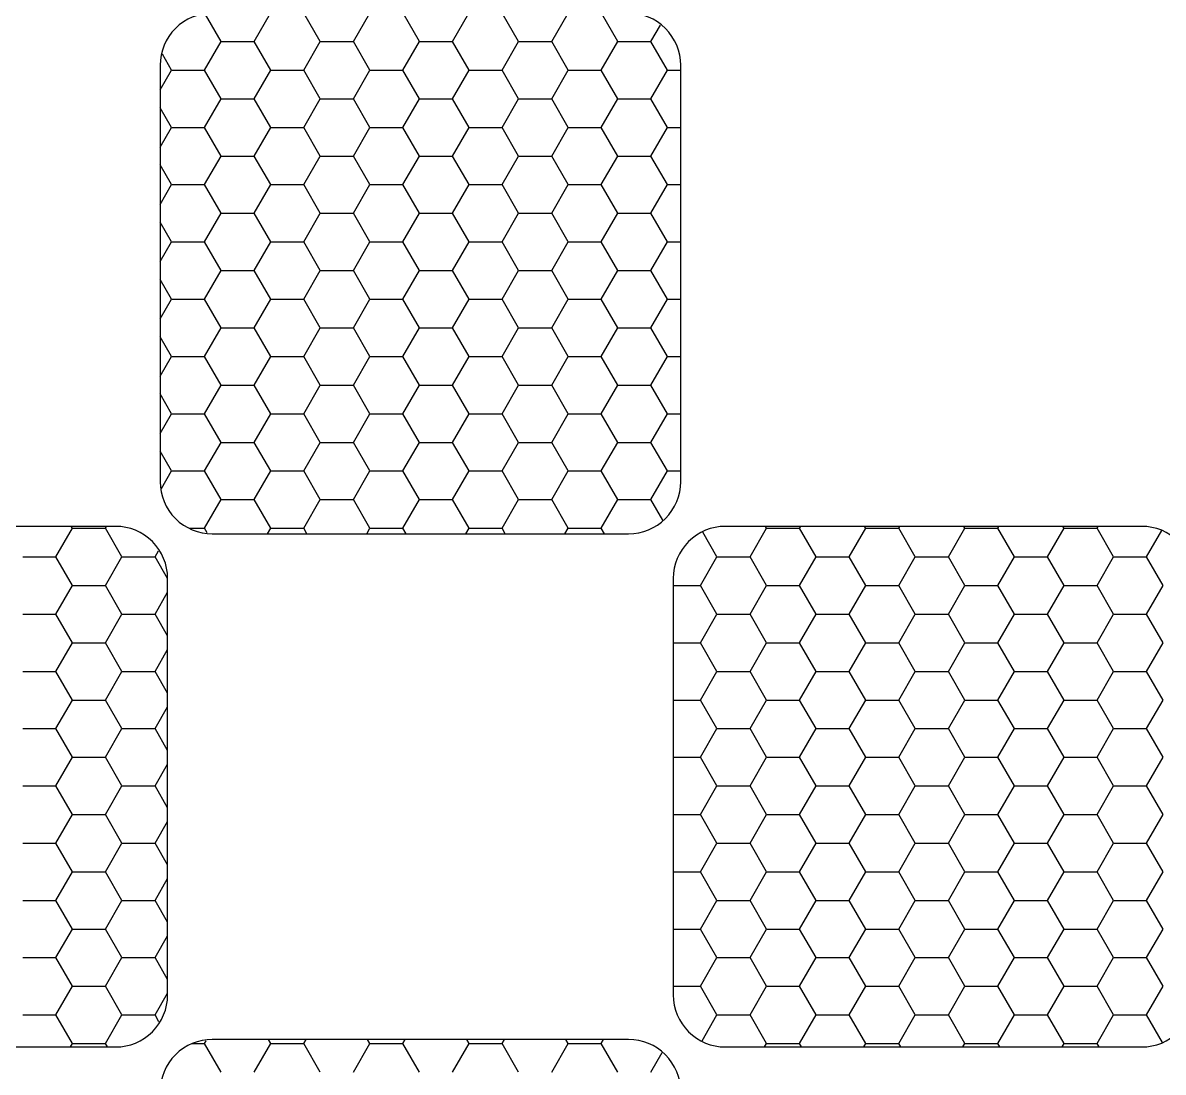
# Model space of a CAD drawing. Extents: x 0 to 11, y 0 to 11.
# Drawn here: x 3.929 to 6.667, y 5.431 to 7.95 of the extents above; entities that cross this region are included whole.
import ezdxf

# ---------------------------------------------------------------- set-up
doc = ezdxf.new("R2010")
doc.units = 0
doc.layers.get('0').update_dxf_attribs({"linetype": 'CONTINUOUS'})

msp = doc.modelspace()

# ---------------------------------------------------------------- linework, layer by layer
at = {"linetype": 'ByBlock'}
for p, q in [((4.4053, 7.9052), (4.3679, 7.97)), ((4.4847, 7.9052), (4.524, 7.9732)), ((4.6434, 7.9052), (4.6042, 7.9732)), ((4.7228, 7.9052), (4.7621, 7.9732)), ((4.8816, 7.9052), (4.8423, 7.9732)), ((4.9609, 7.9052), (5.0002, 7.9732)), ((5.1197, 7.9052), (5.0804, 7.9732)), ((5.1991, 7.9052), (5.2383, 7.9732)), ((5.3578, 7.9052), (5.3185, 7.9732)), ((5.4372, 7.9052), (5.4601, 7.9448)), ((4.3656, 7.8364), (4.4053, 7.9052)), ((4.4053, 7.9052), (4.4847, 7.9052)), ((4.5244, 7.8364), (4.4847, 7.9052)), ((4.6037, 7.8364), (4.6434, 7.9052)), ((4.6434, 7.9052), (4.7228, 7.9052)), ((4.7625, 7.8364), (4.7228, 7.9052)), ((4.8419, 7.8364), (4.8816, 7.9052)), ((4.8816, 7.9052), (4.9609, 7.9052)), ((5.0006, 7.8364), (4.9609, 7.9052)), ((5.08, 7.8364), (5.1197, 7.9052)), ((5.1197, 7.9052), (5.1991, 7.9052)), ((5.2387, 7.8364), (5.1991, 7.9052)), ((5.3181, 7.8364), (5.3578, 7.9052)), ((5.3578, 7.9052), (5.4372, 7.9052)), ((5.4769, 7.8364), (5.4372, 7.9052)), ((4.2862, 7.8364), (4.2642, 7.8747)), ((4.2589, 7.7891), (4.2862, 7.8364)), ((4.2862, 7.8364), (4.3656, 7.8364)), ((4.4053, 7.7677), (4.3656, 7.8364)), ((4.4847, 7.7677), (4.5244, 7.8364)), ((4.5244, 7.8364), (4.6037, 7.8364)), ((4.6434, 7.7677), (4.6037, 7.8364)), ((4.7228, 7.7677), (4.7625, 7.8364)), ((4.7625, 7.8364), (4.8419, 7.8364)), ((4.8816, 7.7677), (4.8419, 7.8364)), ((4.9609, 7.7677), (5.0006, 7.8364)), ((5.0006, 7.8364), (5.08, 7.8364)), ((5.1197, 7.7677), (5.08, 7.8364)), ((5.1991, 7.7677), (5.2387, 7.8364)), ((5.2387, 7.8364), (5.3181, 7.8364)), ((5.3578, 7.7677), (5.3181, 7.8364)), ((5.4372, 7.7677), (5.4769, 7.8364)), ((5.4769, 7.8364), (5.5089, 7.8364)), ((4.3656, 7.699), (4.4053, 7.7677)), ((4.4053, 7.7677), (4.4847, 7.7677)), ((4.5244, 7.699), (4.4847, 7.7677)), ((4.6037, 7.699), (4.6434, 7.7677)), ((4.6434, 7.7677), (4.7228, 7.7677)), ((4.7625, 7.699), (4.7228, 7.7677)), ((4.8419, 7.699), (4.8816, 7.7677)), ((4.8816, 7.7677), (4.9609, 7.7677)), ((5.0006, 7.699), (4.9609, 7.7677)), ((5.08, 7.699), (5.1197, 7.7677)), ((5.1197, 7.7677), (5.1991, 7.7677)), ((5.2387, 7.699), (5.1991, 7.7677)), ((5.3181, 7.699), (5.3578, 7.7677)), ((5.3578, 7.7677), (5.4372, 7.7677)), ((5.4769, 7.699), (5.4372, 7.7677)), ((4.2862, 7.699), (4.2589, 7.7463)), ((4.2589, 7.6516), (4.2862, 7.699)), ((4.2862, 7.699), (4.3656, 7.699)), ((4.4053, 7.6302), (4.3656, 7.699)), ((4.4847, 7.6302), (4.5244, 7.699)), ((4.5244, 7.699), (4.6037, 7.699)), ((4.6434, 7.6302), (4.6037, 7.699)), ((4.7228, 7.6302), (4.7625, 7.699)), ((4.7625, 7.699), (4.8419, 7.699)), ((4.8816, 7.6302), (4.8419, 7.699)), ((4.9609, 7.6302), (5.0006, 7.699)), ((5.0006, 7.699), (5.08, 7.699)), ((5.1197, 7.6302), (5.08, 7.699)), ((5.1991, 7.6302), (5.2387, 7.699)), ((5.2387, 7.699), (5.3181, 7.699)), ((5.3578, 7.6302), (5.3181, 7.699)), ((5.4372, 7.6302), (5.4769, 7.699)), ((5.4769, 7.699), (5.5089, 7.699)), ((4.3656, 7.5615), (4.4053, 7.6302)), ((4.4053, 7.6302), (4.4847, 7.6302)), ((4.5244, 7.5615), (4.4847, 7.6302)), ((4.6037, 7.5615), (4.6434, 7.6302)), ((4.6434, 7.6302), (4.7228, 7.6302)), ((4.7625, 7.5615), (4.7228, 7.6302)), ((4.8419, 7.5615), (4.8816, 7.6302)), ((4.8816, 7.6302), (4.9609, 7.6302)), ((5.0006, 7.5615), (4.9609, 7.6302)), ((5.08, 7.5615), (5.1197, 7.6302)), ((5.1197, 7.6302), (5.1991, 7.6302)), ((5.2387, 7.5615), (5.1991, 7.6302)), ((5.3181, 7.5615), (5.3578, 7.6302)), ((5.3578, 7.6302), (5.4372, 7.6302)), ((5.4769, 7.5615), (5.4372, 7.6302)), ((4.2862, 7.5615), (4.2589, 7.6088)), ((4.2589, 7.5142), (4.2862, 7.5615)), ((4.2862, 7.5615), (4.3656, 7.5615)), ((4.4053, 7.4927), (4.3656, 7.5615)), ((4.4847, 7.4927), (4.5244, 7.5615)), ((4.5244, 7.5615), (4.6037, 7.5615)), ((4.6434, 7.4927), (4.6037, 7.5615)), ((4.7228, 7.4927), (4.7625, 7.5615)), ((4.7625, 7.5615), (4.8419, 7.5615)), ((4.8816, 7.4927), (4.8419, 7.5615)), ((4.9609, 7.4927), (5.0006, 7.5615)), ((5.0006, 7.5615), (5.08, 7.5615)), ((5.1197, 7.4927), (5.08, 7.5615)), ((5.1991, 7.4927), (5.2387, 7.5615)), ((5.2387, 7.5615), (5.3181, 7.5615)), ((5.3578, 7.4927), (5.3181, 7.5615)), ((5.4372, 7.4927), (5.4769, 7.5615)), ((5.4769, 7.5615), (5.5089, 7.5615)), ((4.3656, 7.424), (4.4053, 7.4927)), ((4.4053, 7.4927), (4.4847, 7.4927)), ((4.5244, 7.424), (4.4847, 7.4927)), ((4.6037, 7.424), (4.6434, 7.4927)), ((4.6434, 7.4927), (4.7228, 7.4927)), ((4.7625, 7.424), (4.7228, 7.4927)), ((4.8419, 7.424), (4.8816, 7.4927)), ((4.8816, 7.4927), (4.9609, 7.4927)), ((5.0006, 7.424), (4.9609, 7.4927)), ((5.08, 7.424), (5.1197, 7.4927)), ((5.1197, 7.4927), (5.1991, 7.4927)), ((5.2387, 7.424), (5.1991, 7.4927)), ((5.3181, 7.424), (5.3578, 7.4927)), ((5.3578, 7.4927), (5.4372, 7.4927)), ((5.4769, 7.424), (5.4372, 7.4927)), ((4.2862, 7.424), (4.2589, 7.4713)), ((4.2589, 7.3767), (4.2862, 7.424)), ((4.2862, 7.424), (4.3656, 7.424)), ((4.4053, 7.3553), (4.3656, 7.424)), ((4.4847, 7.3553), (4.5244, 7.424)), ((4.5244, 7.424), (4.6037, 7.424)), ((4.6434, 7.3553), (4.6037, 7.424)), ((4.7228, 7.3553), (4.7625, 7.424)), ((4.7625, 7.424), (4.8419, 7.424)), ((4.8816, 7.3553), (4.8419, 7.424)), ((4.9609, 7.3553), (5.0006, 7.424)), ((5.0006, 7.424), (5.08, 7.424)), ((5.1197, 7.3553), (5.08, 7.424)), ((5.1991, 7.3553), (5.2387, 7.424)), ((5.2387, 7.424), (5.3181, 7.424)), ((5.3578, 7.3553), (5.3181, 7.424)), ((5.4372, 7.3553), (5.4769, 7.424)), ((5.4769, 7.424), (5.5089, 7.424)), ((4.3656, 7.2865), (4.4053, 7.3553)), ((4.4053, 7.3553), (4.4847, 7.3553)), ((4.5244, 7.2865), (4.4847, 7.3553)), ((4.6037, 7.2865), (4.6434, 7.3553)), ((4.6434, 7.3553), (4.7228, 7.3553)), ((4.7625, 7.2865), (4.7228, 7.3553)), ((4.8419, 7.2865), (4.8816, 7.3553)), ((4.8816, 7.3553), (4.9609, 7.3553)), ((5.0006, 7.2865), (4.9609, 7.3553)), ((5.08, 7.2865), (5.1197, 7.3553)), ((5.1197, 7.3553), (5.1991, 7.3553)), ((5.2387, 7.2865), (5.1991, 7.3553)), ((5.3181, 7.2865), (5.3578, 7.3553)), ((5.3578, 7.3553), (5.4372, 7.3553)), ((5.4769, 7.2865), (5.4372, 7.3553)), ((4.2862, 7.2865), (4.2589, 7.3338)), ((4.2589, 7.2392), (4.2862, 7.2865)), ((4.2862, 7.2865), (4.3656, 7.2865)), ((4.4053, 7.2178), (4.3656, 7.2865)), ((4.4847, 7.2178), (4.5244, 7.2865)), ((4.5244, 7.2865), (4.6037, 7.2865)), ((4.6434, 7.2178), (4.6037, 7.2865)), ((4.7228, 7.2178), (4.7625, 7.2865)), ((4.7625, 7.2865), (4.8419, 7.2865)), ((4.8816, 7.2178), (4.8419, 7.2865)), ((4.9609, 7.2178), (5.0006, 7.2865)), ((5.0006, 7.2865), (5.08, 7.2865)), ((5.1197, 7.2178), (5.08, 7.2865)), ((5.1991, 7.2178), (5.2387, 7.2865)), ((5.2387, 7.2865), (5.3181, 7.2865)), ((5.3578, 7.2178), (5.3181, 7.2865)), ((5.4372, 7.2178), (5.4769, 7.2865)), ((5.4769, 7.2865), (5.5089, 7.2865)), ((4.3656, 7.149), (4.4053, 7.2178)), ((4.4053, 7.2178), (4.4847, 7.2178)), ((4.5244, 7.149), (4.4847, 7.2178)), ((4.6037, 7.149), (4.6434, 7.2178)), ((4.6434, 7.2178), (4.7228, 7.2178)), ((4.7625, 7.149), (4.7228, 7.2178)), ((4.8419, 7.149), (4.8816, 7.2178)), ((4.8816, 7.2178), (4.9609, 7.2178)), ((5.0006, 7.149), (4.9609, 7.2178)), ((5.08, 7.149), (5.1197, 7.2178)), ((5.1197, 7.2178), (5.1991, 7.2178)), ((5.2387, 7.149), (5.1991, 7.2178)), ((5.3181, 7.149), (5.3578, 7.2178)), ((5.3578, 7.2178), (5.4372, 7.2178)), ((5.4769, 7.149), (5.4372, 7.2178)), ((4.2862, 7.149), (4.2589, 7.1964)), ((4.2589, 7.1017), (4.2862, 7.149)), ((4.2862, 7.149), (4.3656, 7.149)), ((4.4053, 7.0803), (4.3656, 7.149)), ((4.4847, 7.0803), (4.5244, 7.149)), ((4.5244, 7.149), (4.6037, 7.149)), ((4.6434, 7.0803), (4.6037, 7.149)), ((4.7228, 7.0803), (4.7625, 7.149)), ((4.7625, 7.149), (4.8419, 7.149)), ((4.8816, 7.0803), (4.8419, 7.149)), ((4.9609, 7.0803), (5.0006, 7.149)), ((5.0006, 7.149), (5.08, 7.149)), ((5.1197, 7.0803), (5.08, 7.149)), ((5.1991, 7.0803), (5.2387, 7.149)), ((5.2387, 7.149), (5.3181, 7.149)), ((5.3578, 7.0803), (5.3181, 7.149)), ((5.4372, 7.0803), (5.4769, 7.149)), ((5.4769, 7.149), (5.5089, 7.149)), ((4.3656, 7.0116), (4.4053, 7.0803)), ((4.4053, 7.0803), (4.4847, 7.0803)), ((4.5244, 7.0116), (4.4847, 7.0803)), ((4.6037, 7.0116), (4.6434, 7.0803)), ((4.6434, 7.0803), (4.7228, 7.0803)), ((4.7625, 7.0116), (4.7228, 7.0803)), ((4.8419, 7.0116), (4.8816, 7.0803)), ((4.8816, 7.0803), (4.9609, 7.0803)), ((5.0006, 7.0116), (4.9609, 7.0803)), ((5.08, 7.0116), (5.1197, 7.0803)), ((5.1197, 7.0803), (5.1991, 7.0803)), ((5.2387, 7.0116), (5.1991, 7.0803)), ((5.3181, 7.0116), (5.3578, 7.0803)), ((5.3578, 7.0803), (5.4372, 7.0803)), ((5.4769, 7.0116), (5.4372, 7.0803)), ((4.2862, 7.0116), (4.2589, 7.0589)), ((4.2589, 6.9642), (4.2862, 7.0116)), ((4.2862, 7.0116), (4.3656, 7.0116)), ((4.4053, 6.9428), (4.3656, 7.0116)), ((4.4847, 6.9428), (4.5244, 7.0116)), ((4.5244, 7.0116), (4.6037, 7.0116)), ((4.6434, 6.9428), (4.6037, 7.0116)), ((4.7228, 6.9428), (4.7625, 7.0116)), ((4.7625, 7.0116), (4.8419, 7.0116)), ((4.8816, 6.9428), (4.8419, 7.0116)), ((4.9609, 6.9428), (5.0006, 7.0116)), ((5.0006, 7.0116), (5.08, 7.0116)), ((5.1197, 6.9428), (5.08, 7.0116)), ((5.1991, 6.9428), (5.2387, 7.0116)), ((5.2387, 7.0116), (5.3181, 7.0116)), ((5.3578, 6.9428), (5.3181, 7.0116)), ((5.4372, 6.9428), (5.4769, 7.0116)), ((5.4769, 7.0116), (5.5089, 7.0116)), ((4.3656, 6.8741), (4.4053, 6.9428)), ((4.4053, 6.9428), (4.4847, 6.9428)), ((4.5244, 6.8741), (4.4847, 6.9428)), ((4.6037, 6.8741), (4.6434, 6.9428)), ((4.6434, 6.9428), (4.7228, 6.9428)), ((4.7625, 6.8741), (4.7228, 6.9428)), ((4.8419, 6.8741), (4.8816, 6.9428)), ((4.8816, 6.9428), (4.9609, 6.9428)), ((5.0006, 6.8741), (4.9609, 6.9428)), ((5.08, 6.8741), (5.1197, 6.9428)), ((5.1197, 6.9428), (5.1991, 6.9428)), ((5.2387, 6.8741), (5.1991, 6.9428)), ((5.3181, 6.8741), (5.3578, 6.9428)), ((5.3578, 6.9428), (5.4372, 6.9428)), ((5.4769, 6.8741), (5.4372, 6.9428)), ((4.2862, 6.8741), (4.2589, 6.9214)), ((4.2621, 6.8323), (4.2862, 6.8741)), ((4.2862, 6.8741), (4.3656, 6.8741)), ((4.4053, 6.8053), (4.3656, 6.8741)), ((4.4847, 6.8053), (4.5244, 6.8741)), ((4.5244, 6.8741), (4.6037, 6.8741)), ((4.6434, 6.8053), (4.6037, 6.8741)), ((4.7228, 6.8053), (4.7625, 6.8741)), ((4.7625, 6.8741), (4.8419, 6.8741)), ((4.8816, 6.8053), (4.8419, 6.8741)), ((4.9609, 6.8053), (5.0006, 6.8741)), ((5.0006, 6.8741), (5.08, 6.8741)), ((5.1197, 6.8053), (5.08, 6.8741)), ((5.1991, 6.8053), (5.2387, 6.8741)), ((5.2387, 6.8741), (5.3181, 6.8741)), ((5.3578, 6.8053), (5.3181, 6.8741)), ((5.4372, 6.8053), (5.4769, 6.8741)), ((5.4769, 6.8741), (5.5089, 6.8741)), ((4.3656, 6.7366), (4.4053, 6.8053)), ((4.4053, 6.8053), (4.4847, 6.8053)), ((4.5244, 6.7366), (4.4847, 6.8053)), ((4.6037, 6.7366), (4.6434, 6.8053)), ((4.6434, 6.8053), (4.7228, 6.8053)), ((4.7625, 6.7366), (4.7228, 6.8053)), ((4.8419, 6.7366), (4.8816, 6.8053)), ((4.8816, 6.8053), (4.9609, 6.8053)), ((5.0006, 6.7366), (4.9609, 6.8053)), ((5.08, 6.7366), (5.1197, 6.8053)), ((5.1197, 6.8053), (5.1991, 6.8053)), ((5.2387, 6.7366), (5.1991, 6.8053)), ((5.3181, 6.7366), (5.3578, 6.8053)), ((5.3578, 6.8053), (5.4372, 6.8053)), ((5.4659, 6.7556), (5.4372, 6.8053)), ((4.0084, 6.6679), (4.0481, 6.7366)), ((4.0481, 6.7366), (4.0455, 6.7411)), ((4.0481, 6.7366), (4.1275, 6.7366)), ((4.1275, 6.7366), (4.1301, 6.7411)), ((4.1672, 6.6679), (4.1275, 6.7366)), ((4.3303, 6.7366), (4.3656, 6.7366)), ((4.372, 6.7256), (4.3656, 6.7366)), ((4.5166, 6.7232), (4.5244, 6.7366)), ((4.5244, 6.7366), (4.6037, 6.7366)), ((4.6115, 6.7232), (4.6037, 6.7366)), ((4.7548, 6.7232), (4.7625, 6.7366)), ((4.7625, 6.7366), (4.8419, 6.7366)), ((4.8496, 6.7232), (4.8419, 6.7366)), ((4.9929, 6.7232), (5.0006, 6.7366)), ((5.0006, 6.7366), (5.08, 6.7366)), ((5.0877, 6.7232), (5.08, 6.7366)), ((5.231, 6.7232), (5.2387, 6.7366)), ((5.2387, 6.7366), (5.3181, 6.7366)), ((5.3258, 6.7232), (5.3181, 6.7366)), ((5.6753, 6.6679), (5.715, 6.7366)), ((5.715, 6.7366), (5.7124, 6.7411)), ((5.715, 6.7366), (5.7944, 6.7366)), ((5.7944, 6.7366), (5.797, 6.7411)), ((5.8341, 6.6679), (5.7944, 6.7366)), ((5.9134, 6.6679), (5.9531, 6.7366)), ((5.9531, 6.7366), (5.9505, 6.7411)), ((5.9531, 6.7366), (6.0325, 6.7366)), ((6.0325, 6.7366), (6.0351, 6.7411)), ((6.0722, 6.6679), (6.0325, 6.7366)), ((6.1516, 6.6679), (6.1912, 6.7366)), ((6.1912, 6.7366), (6.1887, 6.7411)), ((6.1912, 6.7366), (6.2706, 6.7366)), ((6.2706, 6.7366), (6.2732, 6.7411)), ((6.3103, 6.6679), (6.2706, 6.7366)), ((6.3897, 6.6679), (6.4294, 6.7366)), ((6.4294, 6.7366), (6.4268, 6.7411)), ((6.4294, 6.7366), (6.5087, 6.7366)), ((6.5087, 6.7366), (6.5113, 6.7411)), ((6.5484, 6.6679), (6.5087, 6.7366)), ((5.5959, 6.6679), (5.5617, 6.7272)), ((6.6278, 6.6679), (6.6644, 6.7312)), ((4.2466, 6.6679), (4.2549, 6.6824)), ((3.9291, 6.6679), (4.0084, 6.6679)), ((4.0481, 6.5991), (4.0084, 6.6679)), ((4.1275, 6.5991), (4.1672, 6.6679)), ((4.1672, 6.6679), (4.2466, 6.6679)), ((4.2768, 6.6155), (4.2466, 6.6679)), ((5.5562, 6.5991), (5.5959, 6.6679)), ((5.5959, 6.6679), (5.6753, 6.6679)), ((5.715, 6.5991), (5.6753, 6.6679)), ((5.7944, 6.5991), (5.8341, 6.6679)), ((5.8341, 6.6679), (5.9134, 6.6679)), ((5.9531, 6.5991), (5.9134, 6.6679)), ((6.0325, 6.5991), (6.0722, 6.6679)), ((6.0722, 6.6679), (6.1516, 6.6679)), ((6.1912, 6.5991), (6.1516, 6.6679)), ((6.2706, 6.5991), (6.3103, 6.6679)), ((6.3103, 6.6679), (6.3897, 6.6679)), ((6.4294, 6.5991), (6.3897, 6.6679)), ((6.5087, 6.5991), (6.5484, 6.6679)), ((6.5484, 6.6679), (6.6278, 6.6679)), ((6.6675, 6.5991), (6.6278, 6.6679)), ((4.0084, 6.5304), (4.0481, 6.5991)), ((4.0481, 6.5991), (4.1275, 6.5991)), ((4.1672, 6.5304), (4.1275, 6.5991)), ((4.2466, 6.5304), (4.2768, 6.5827)), ((5.4911, 6.5991), (5.5562, 6.5991)), ((5.5959, 6.5304), (5.5562, 6.5991)), ((5.6753, 6.5304), (5.715, 6.5991)), ((5.715, 6.5991), (5.7944, 6.5991)), ((5.8341, 6.5304), (5.7944, 6.5991)), ((5.9134, 6.5304), (5.9531, 6.5991)), ((5.9531, 6.5991), (6.0325, 6.5991)), ((6.0722, 6.5304), (6.0325, 6.5991)), ((6.1516, 6.5304), (6.1912, 6.5991)), ((6.1912, 6.5991), (6.2706, 6.5991)), ((6.3103, 6.5304), (6.2706, 6.5991)), ((6.3897, 6.5304), (6.4294, 6.5991)), ((6.4294, 6.5991), (6.5087, 6.5991)), ((6.5484, 6.5304), (6.5087, 6.5991)), ((6.6278, 6.5304), (6.6675, 6.5991)), ((3.9291, 6.5304), (4.0084, 6.5304)), ((4.0481, 6.4616), (4.0084, 6.5304)), ((4.1275, 6.4616), (4.1672, 6.5304)), ((4.1672, 6.5304), (4.2466, 6.5304)), ((4.2768, 6.478), (4.2466, 6.5304)), ((5.5562, 6.4616), (5.5959, 6.5304)), ((5.5959, 6.5304), (5.6753, 6.5304)), ((5.715, 6.4616), (5.6753, 6.5304)), ((5.7944, 6.4616), (5.8341, 6.5304)), ((5.8341, 6.5304), (5.9134, 6.5304)), ((5.9531, 6.4616), (5.9134, 6.5304)), ((6.0325, 6.4616), (6.0722, 6.5304)), ((6.0722, 6.5304), (6.1516, 6.5304)), ((6.1912, 6.4616), (6.1516, 6.5304)), ((6.2706, 6.4616), (6.3103, 6.5304)), ((6.3103, 6.5304), (6.3897, 6.5304)), ((6.4294, 6.4616), (6.3897, 6.5304)), ((6.5087, 6.4616), (6.5484, 6.5304)), ((6.5484, 6.5304), (6.6278, 6.5304)), ((6.6675, 6.4616), (6.6278, 6.5304)), ((4.0084, 6.3929), (4.0481, 6.4616)), ((4.0481, 6.4616), (4.1275, 6.4616)), ((4.1672, 6.3929), (4.1275, 6.4616)), ((4.2466, 6.3929), (4.2768, 6.4452)), ((5.4911, 6.4616), (5.5562, 6.4616)), ((5.5959, 6.3929), (5.5562, 6.4616)), ((5.6753, 6.3929), (5.715, 6.4616)), ((5.715, 6.4616), (5.7944, 6.4616)), ((5.8341, 6.3929), (5.7944, 6.4616)), ((5.9134, 6.3929), (5.9531, 6.4616)), ((5.9531, 6.4616), (6.0325, 6.4616)), ((6.0722, 6.3929), (6.0325, 6.4616)), ((6.1516, 6.3929), (6.1912, 6.4616)), ((6.1912, 6.4616), (6.2706, 6.4616)), ((6.3103, 6.3929), (6.2706, 6.4616)), ((6.3897, 6.3929), (6.4294, 6.4616)), ((6.4294, 6.4616), (6.5087, 6.4616)), ((6.5484, 6.3929), (6.5087, 6.4616)), ((6.6278, 6.3929), (6.6675, 6.4616)), ((3.9291, 6.3929), (4.0084, 6.3929)), ((4.0481, 6.3241), (4.0084, 6.3929)), ((4.1275, 6.3241), (4.1672, 6.3929)), ((4.1672, 6.3929), (4.2466, 6.3929)), ((4.2768, 6.3405), (4.2466, 6.3929)), ((5.5562, 6.3241), (5.5959, 6.3929)), ((5.5959, 6.3929), (5.6753, 6.3929)), ((5.715, 6.3241), (5.6753, 6.3929)), ((5.7944, 6.3241), (5.8341, 6.3929)), ((5.8341, 6.3929), (5.9134, 6.3929)), ((5.9531, 6.3241), (5.9134, 6.3929)), ((6.0325, 6.3241), (6.0722, 6.3929)), ((6.0722, 6.3929), (6.1516, 6.3929)), ((6.1912, 6.3241), (6.1516, 6.3929)), ((6.2706, 6.3241), (6.3103, 6.3929)), ((6.3103, 6.3929), (6.3897, 6.3929)), ((6.4294, 6.3241), (6.3897, 6.3929)), ((6.5087, 6.3241), (6.5484, 6.3929)), ((6.5484, 6.3929), (6.6278, 6.3929)), ((6.6675, 6.3241), (6.6278, 6.3929)), ((4.0084, 6.2554), (4.0481, 6.3241)), ((4.0481, 6.3241), (4.1275, 6.3241)), ((4.1672, 6.2554), (4.1275, 6.3241)), ((4.2466, 6.2554), (4.2768, 6.3078)), ((5.4911, 6.3241), (5.5562, 6.3241)), ((5.5959, 6.2554), (5.5562, 6.3241)), ((5.6753, 6.2554), (5.715, 6.3241)), ((5.715, 6.3241), (5.7944, 6.3241)), ((5.8341, 6.2554), (5.7944, 6.3241)), ((5.9134, 6.2554), (5.9531, 6.3241)), ((5.9531, 6.3241), (6.0325, 6.3241)), ((6.0722, 6.2554), (6.0325, 6.3241)), ((6.1516, 6.2554), (6.1912, 6.3241)), ((6.1912, 6.3241), (6.2706, 6.3241)), ((6.3103, 6.2554), (6.2706, 6.3241)), ((6.3897, 6.2554), (6.4294, 6.3241)), ((6.4294, 6.3241), (6.5087, 6.3241)), ((6.5484, 6.2554), (6.5087, 6.3241)), ((6.6278, 6.2554), (6.6675, 6.3241)), ((3.9291, 6.2554), (4.0084, 6.2554)), ((4.0481, 6.1867), (4.0084, 6.2554)), ((4.1275, 6.1867), (4.1672, 6.2554)), ((4.1672, 6.2554), (4.2466, 6.2554)), ((4.2768, 6.2031), (4.2466, 6.2554)), ((5.5562, 6.1867), (5.5959, 6.2554)), ((5.5959, 6.2554), (5.6753, 6.2554)), ((5.715, 6.1867), (5.6753, 6.2554)), ((5.7944, 6.1867), (5.8341, 6.2554)), ((5.8341, 6.2554), (5.9134, 6.2554)), ((5.9531, 6.1867), (5.9134, 6.2554)), ((6.0325, 6.1867), (6.0722, 6.2554)), ((6.0722, 6.2554), (6.1516, 6.2554)), ((6.1912, 6.1867), (6.1516, 6.2554)), ((6.2706, 6.1867), (6.3103, 6.2554)), ((6.3103, 6.2554), (6.3897, 6.2554)), ((6.4294, 6.1867), (6.3897, 6.2554)), ((6.5087, 6.1867), (6.5484, 6.2554)), ((6.5484, 6.2554), (6.6278, 6.2554)), ((6.6675, 6.1867), (6.6278, 6.2554)), ((4.0084, 6.1179), (4.0481, 6.1867)), ((4.0481, 6.1867), (4.1275, 6.1867)), ((4.1672, 6.1179), (4.1275, 6.1867)), ((4.2466, 6.1179), (4.2768, 6.1703)), ((5.4911, 6.1867), (5.5562, 6.1867)), ((5.5959, 6.1179), (5.5562, 6.1867)), ((5.6753, 6.1179), (5.715, 6.1867)), ((5.715, 6.1867), (5.7944, 6.1867)), ((5.8341, 6.1179), (5.7944, 6.1867)), ((5.9134, 6.1179), (5.9531, 6.1867)), ((5.9531, 6.1867), (6.0325, 6.1867)), ((6.0722, 6.1179), (6.0325, 6.1867)), ((6.1516, 6.1179), (6.1912, 6.1867)), ((6.1912, 6.1867), (6.2706, 6.1867)), ((6.3103, 6.1179), (6.2706, 6.1867)), ((6.3897, 6.1179), (6.4294, 6.1867)), ((6.4294, 6.1867), (6.5087, 6.1867)), ((6.5484, 6.1179), (6.5087, 6.1867)), ((6.6278, 6.1179), (6.6675, 6.1867)), ((3.9291, 6.1179), (4.0084, 6.1179)), ((4.0481, 6.0492), (4.0084, 6.1179)), ((4.1275, 6.0492), (4.1672, 6.1179)), ((4.1672, 6.1179), (4.2466, 6.1179)), ((4.2768, 6.0656), (4.2466, 6.1179)), ((5.5562, 6.0492), (5.5959, 6.1179)), ((5.5959, 6.1179), (5.6753, 6.1179)), ((5.715, 6.0492), (5.6753, 6.1179)), ((5.7944, 6.0492), (5.8341, 6.1179)), ((5.8341, 6.1179), (5.9134, 6.1179)), ((5.9531, 6.0492), (5.9134, 6.1179)), ((6.0325, 6.0492), (6.0722, 6.1179)), ((6.0722, 6.1179), (6.1516, 6.1179)), ((6.1912, 6.0492), (6.1516, 6.1179)), ((6.2706, 6.0492), (6.3103, 6.1179)), ((6.3103, 6.1179), (6.3897, 6.1179)), ((6.4294, 6.0492), (6.3897, 6.1179)), ((6.5087, 6.0492), (6.5484, 6.1179)), ((6.5484, 6.1179), (6.6278, 6.1179)), ((6.6675, 6.0492), (6.6278, 6.1179)), ((4.0084, 5.9804), (4.0481, 6.0492)), ((4.0481, 6.0492), (4.1275, 6.0492)), ((4.1672, 5.9804), (4.1275, 6.0492)), ((4.2466, 5.9804), (4.2768, 6.0328)), ((5.4911, 6.0492), (5.5562, 6.0492)), ((5.5959, 5.9804), (5.5562, 6.0492)), ((5.6753, 5.9804), (5.715, 6.0492)), ((5.715, 6.0492), (5.7944, 6.0492)), ((5.8341, 5.9804), (5.7944, 6.0492)), ((5.9134, 5.9804), (5.9531, 6.0492)), ((5.9531, 6.0492), (6.0325, 6.0492)), ((6.0722, 5.9804), (6.0325, 6.0492)), ((6.1516, 5.9804), (6.1912, 6.0492)), ((6.1912, 6.0492), (6.2706, 6.0492)), ((6.3103, 5.9804), (6.2706, 6.0492)), ((6.3897, 5.9804), (6.4294, 6.0492)), ((6.4294, 6.0492), (6.5087, 6.0492)), ((6.5484, 5.9804), (6.5087, 6.0492)), ((6.6278, 5.9804), (6.6675, 6.0492)), ((3.9291, 5.9804), (4.0084, 5.9804)), ((4.0481, 5.9117), (4.0084, 5.9804)), ((4.1275, 5.9117), (4.1672, 5.9804)), ((4.1672, 5.9804), (4.2466, 5.9804)), ((4.2768, 5.9281), (4.2466, 5.9804)), ((5.5562, 5.9117), (5.5959, 5.9804)), ((5.5959, 5.9804), (5.6753, 5.9804)), ((5.715, 5.9117), (5.6753, 5.9804)), ((5.7944, 5.9117), (5.8341, 5.9804)), ((5.8341, 5.9804), (5.9134, 5.9804)), ((5.9531, 5.9117), (5.9134, 5.9804)), ((6.0325, 5.9117), (6.0722, 5.9804)), ((6.0722, 5.9804), (6.1516, 5.9804)), ((6.1912, 5.9117), (6.1516, 5.9804)), ((6.2706, 5.9117), (6.3103, 5.9804)), ((6.3103, 5.9804), (6.3897, 5.9804)), ((6.4294, 5.9117), (6.3897, 5.9804)), ((6.5087, 5.9117), (6.5484, 5.9804)), ((6.5484, 5.9804), (6.6278, 5.9804)), ((6.6675, 5.9117), (6.6278, 5.9804)), ((4.0084, 5.843), (4.0481, 5.9117)), ((4.0481, 5.9117), (4.1275, 5.9117)), ((4.1672, 5.843), (4.1275, 5.9117)), ((4.2466, 5.843), (4.2768, 5.8953)), ((5.4911, 5.9117), (5.5562, 5.9117)), ((5.5959, 5.843), (5.5562, 5.9117)), ((5.6753, 5.843), (5.715, 5.9117)), ((5.715, 5.9117), (5.7944, 5.9117)), ((5.8341, 5.843), (5.7944, 5.9117)), ((5.9134, 5.843), (5.9531, 5.9117)), ((5.9531, 5.9117), (6.0325, 5.9117)), ((6.0722, 5.843), (6.0325, 5.9117)), ((6.1516, 5.843), (6.1912, 5.9117)), ((6.1912, 5.9117), (6.2706, 5.9117)), ((6.3103, 5.843), (6.2706, 5.9117)), ((6.3897, 5.843), (6.4294, 5.9117)), ((6.4294, 5.9117), (6.5087, 5.9117)), ((6.5484, 5.843), (6.5087, 5.9117)), ((6.6278, 5.843), (6.6675, 5.9117)), ((3.9291, 5.843), (4.0084, 5.843)), ((4.0481, 5.7742), (4.0084, 5.843)), ((4.1275, 5.7742), (4.1672, 5.843)), ((4.1672, 5.843), (4.2466, 5.843)), ((4.2768, 5.7906), (4.2466, 5.843)), ((5.5562, 5.7742), (5.5959, 5.843)), ((5.5959, 5.843), (5.6753, 5.843)), ((5.715, 5.7742), (5.6753, 5.843)), ((5.7944, 5.7742), (5.8341, 5.843)), ((5.8341, 5.843), (5.9134, 5.843)), ((5.9531, 5.7742), (5.9134, 5.843)), ((6.0325, 5.7742), (6.0722, 5.843)), ((6.0722, 5.843), (6.1516, 5.843)), ((6.1912, 5.7742), (6.1516, 5.843)), ((6.2706, 5.7742), (6.3103, 5.843)), ((6.3103, 5.843), (6.3897, 5.843)), ((6.4294, 5.7742), (6.3897, 5.843)), ((6.5087, 5.7742), (6.5484, 5.843)), ((6.5484, 5.843), (6.6278, 5.843)), ((6.6675, 5.7742), (6.6278, 5.843)), ((4.0084, 5.7055), (4.0481, 5.7742)), ((4.0481, 5.7742), (4.1275, 5.7742)), ((4.1672, 5.7055), (4.1275, 5.7742)), ((4.2466, 5.7055), (4.2768, 5.7578)), ((5.4911, 5.7742), (5.5562, 5.7742)), ((5.5959, 5.7055), (5.5562, 5.7742)), ((5.6753, 5.7055), (5.715, 5.7742)), ((5.715, 5.7742), (5.7944, 5.7742)), ((5.8341, 5.7055), (5.7944, 5.7742)), ((5.9134, 5.7055), (5.9531, 5.7742)), ((5.9531, 5.7742), (6.0325, 5.7742)), ((6.0722, 5.7055), (6.0325, 5.7742)), ((6.1516, 5.7055), (6.1912, 5.7742)), ((6.1912, 5.7742), (6.2706, 5.7742)), ((6.3103, 5.7055), (6.2706, 5.7742)), ((6.3897, 5.7055), (6.4294, 5.7742)), ((6.4294, 5.7742), (6.5087, 5.7742)), ((6.5484, 5.7055), (6.5087, 5.7742)), ((6.6278, 5.7055), (6.6675, 5.7742)), ((3.9291, 5.7055), (4.0084, 5.7055)), ((4.0481, 5.6367), (4.0084, 5.7055)), ((4.1275, 5.6367), (4.1672, 5.7055)), ((4.1672, 5.7055), (4.2466, 5.7055)), ((4.2768, 5.6531), (4.2466, 5.7055)), ((5.5562, 5.6367), (5.5959, 5.7055)), ((5.5959, 5.7055), (5.6753, 5.7055)), ((5.715, 5.6367), (5.6753, 5.7055)), ((5.7944, 5.6367), (5.8341, 5.7055)), ((5.8341, 5.7055), (5.9134, 5.7055)), ((5.9531, 5.6367), (5.9134, 5.7055)), ((6.0325, 5.6367), (6.0722, 5.7055)), ((6.0722, 5.7055), (6.1516, 5.7055)), ((6.1912, 5.6367), (6.1516, 5.7055)), ((6.2706, 5.6367), (6.3103, 5.7055)), ((6.3103, 5.7055), (6.3897, 5.7055)), ((6.4294, 5.6367), (6.3897, 5.7055)), ((6.5087, 5.6367), (6.5484, 5.7055)), ((6.5484, 5.7055), (6.6278, 5.7055)), ((6.6675, 5.6367), (6.6278, 5.7055)), ((4.0084, 5.568), (4.0481, 5.6367)), ((4.0481, 5.6367), (4.1275, 5.6367)), ((4.1672, 5.568), (4.1275, 5.6367)), ((4.2466, 5.568), (4.2768, 5.6204)), ((5.4911, 5.6367), (5.5562, 5.6367)), ((5.5959, 5.568), (5.5562, 5.6367)), ((5.6753, 5.568), (5.715, 5.6367)), ((5.715, 5.6367), (5.7944, 5.6367)), ((5.8341, 5.568), (5.7944, 5.6367)), ((5.9134, 5.568), (5.9531, 5.6367)), ((5.9531, 5.6367), (6.0325, 5.6367)), ((6.0722, 5.568), (6.0325, 5.6367)), ((6.1516, 5.568), (6.1912, 5.6367)), ((6.1912, 5.6367), (6.2706, 5.6367)), ((6.3103, 5.568), (6.2706, 5.6367)), ((6.3897, 5.568), (6.4294, 5.6367)), ((6.4294, 5.6367), (6.5087, 5.6367)), ((6.5484, 5.568), (6.5087, 5.6367)), ((6.6278, 5.568), (6.6675, 5.6367)), ((3.9291, 5.568), (4.0084, 5.568)), ((4.0481, 5.4993), (4.0084, 5.568)), ((4.1275, 5.4993), (4.1672, 5.568)), ((4.1672, 5.568), (4.2466, 5.568)), ((4.2561, 5.5515), (4.2466, 5.568)), ((5.5601, 5.506), (5.5959, 5.568)), ((5.5959, 5.568), (5.6753, 5.568)), ((5.715, 5.4993), (5.6753, 5.568)), ((5.7944, 5.4993), (5.8341, 5.568)), ((5.8341, 5.568), (5.9134, 5.568)), ((5.9531, 5.4993), (5.9134, 5.568)), ((6.0325, 5.4993), (6.0722, 5.568)), ((6.0722, 5.568), (6.1516, 5.568)), ((6.1912, 5.4993), (6.1516, 5.568)), ((6.2706, 5.4993), (6.3103, 5.568)), ((6.3103, 5.568), (6.3897, 5.568)), ((6.4294, 5.4993), (6.3897, 5.568)), ((6.5087, 5.4993), (6.5484, 5.568)), ((6.5484, 5.568), (6.6278, 5.568)), ((6.6659, 5.5019), (6.6278, 5.568)), ((4.3656, 5.4993), (4.3696, 5.5061)), ((4.5244, 5.4993), (4.5188, 5.5089)), ((4.6037, 5.4993), (4.6093, 5.5089)), ((4.7625, 5.4993), (4.7569, 5.5089)), ((4.8419, 5.4993), (4.8475, 5.5089)), ((5.0006, 5.4993), (4.995, 5.5089)), ((5.08, 5.4993), (5.0856, 5.5089)), ((5.2387, 5.4993), (5.2332, 5.5089)), ((5.3181, 5.4993), (5.3237, 5.5089)), ((4.0434, 5.4911), (4.0481, 5.4993)), ((4.0481, 5.4993), (4.1275, 5.4993)), ((4.1322, 5.4911), (4.1275, 5.4993)), ((4.3359, 5.4993), (4.3656, 5.4993)), ((4.4053, 5.4305), (4.3656, 5.4993)), ((4.4847, 5.4305), (4.5244, 5.4993)), ((4.5244, 5.4993), (4.6037, 5.4993)), ((4.6434, 5.4305), (4.6037, 5.4993)), ((4.7228, 5.4305), (4.7625, 5.4993)), ((4.7625, 5.4993), (4.8419, 5.4993)), ((4.8816, 5.4305), (4.8419, 5.4993)), ((4.9609, 5.4305), (5.0006, 5.4993)), ((5.0006, 5.4993), (5.08, 5.4993)), ((5.1197, 5.4305), (5.08, 5.4993)), ((5.1991, 5.4305), (5.2387, 5.4993)), ((5.2387, 5.4993), (5.3181, 5.4993)), ((5.3578, 5.4305), (5.3181, 5.4993)), ((5.4372, 5.4305), (5.4644, 5.4776)), ((5.7103, 5.4911), (5.715, 5.4993)), ((5.715, 5.4993), (5.7944, 5.4993)), ((5.7991, 5.4911), (5.7944, 5.4993)), ((5.9484, 5.4911), (5.9531, 5.4993)), ((5.9531, 5.4993), (6.0325, 5.4993)), ((6.0372, 5.4911), (6.0325, 5.4993)), ((6.1865, 5.4911), (6.1912, 5.4993)), ((6.1912, 5.4993), (6.2706, 5.4993)), ((6.2754, 5.4911), (6.2706, 5.4993)), ((6.4246, 5.4911), (6.4294, 5.4993)), ((6.4294, 5.4993), (6.5087, 5.4993)), ((6.5135, 5.4911), (6.5087, 5.4993))]:
    msp.add_line(p, q, dxfattribs=at)
at = {"color": 7}
for p, q in [((4.2589, 7.8482), (4.2589, 6.8482)), ((5.5089, 6.8482), (5.5089, 7.8482)), ((4.1518, 6.7411), (3.1518, 6.7411)), ((6.6161, 6.7411), (5.6161, 6.7411)), ((4.3839, 6.7232), (5.3839, 6.7232)), ((4.2768, 5.6161), (4.2768, 6.6161)), ((5.4911, 6.6161), (5.4911, 5.6161)), ((5.3839, 5.5089), (4.3839, 5.5089)), ((3.1518, 5.4911), (4.1518, 5.4911)), ((5.6161, 5.4911), (6.6161, 5.4911))]:
    msp.add_line(p, q, dxfattribs=at)
for points in [[(4.3839, 7.9732), (4.3508, 7.9732), (4.319, 7.96), (4.2955, 7.9366)], [(5.4723, 7.9366), (5.4489, 7.96), (5.4171, 7.9732), (5.3839, 7.9732)], [(4.2955, 7.9366), (4.2721, 7.9132), (4.2589, 7.8814), (4.2589, 7.8482)], [(5.5089, 7.8482), (5.5089, 7.8814), (5.4958, 7.9132), (5.4723, 7.9366)], [(4.2589, 6.8482), (4.2589, 6.8151), (4.2721, 6.7833), (4.2955, 6.7598)], [(5.4723, 6.7598), (5.4958, 6.7833), (5.5089, 6.8151), (5.5089, 6.8482)], [(4.2402, 6.7045), (4.2167, 6.7279), (4.1849, 6.7411), (4.1518, 6.7411)], [(4.2955, 6.7598), (4.319, 6.7364), (4.3508, 6.7232), (4.3839, 6.7232)], [(5.3839, 6.7232), (5.4171, 6.7232), (5.4489, 6.7364), (5.4723, 6.7598)], [(5.6161, 6.7411), (5.5829, 6.7411), (5.5511, 6.7279), (5.5277, 6.7045)], [(6.7045, 6.7045), (6.681, 6.7279), (6.6492, 6.7411), (6.6161, 6.7411)], [(4.2768, 6.6161), (4.2768, 6.6492), (4.2636, 6.681), (4.2402, 6.7045)], [(5.5277, 6.7045), (5.5042, 6.681), (5.4911, 6.6492), (5.4911, 6.6161)], [(4.2402, 5.5277), (4.2636, 5.5511), (4.2768, 5.5829), (4.2768, 5.6161)], [(5.4911, 5.6161), (5.4911, 5.5829), (5.5042, 5.5511), (5.5277, 5.5277)], [(4.1518, 5.4911), (4.1849, 5.4911), (4.2167, 5.5042), (4.2402, 5.5277)], [(4.3839, 5.5089), (4.3508, 5.5089), (4.319, 5.4958), (4.2955, 5.4723)], [(5.4723, 5.4723), (5.4489, 5.4958), (5.4171, 5.5089), (5.3839, 5.5089)], [(5.5277, 5.5277), (5.5511, 5.5042), (5.5829, 5.4911), (5.6161, 5.4911)], [(6.6161, 5.4911), (6.6492, 5.4911), (6.681, 5.5042), (6.7045, 5.5277)], [(4.2955, 5.4723), (4.2721, 5.4489), (4.2589, 5.4171), (4.2589, 5.3839)], [(5.5089, 5.3839), (5.5089, 5.4171), (5.4958, 5.4489), (5.4723, 5.4723)]]:
    msp.add_open_spline(points, degree=3, dxfattribs=at)

doc.saveas('drawing.dxf')
